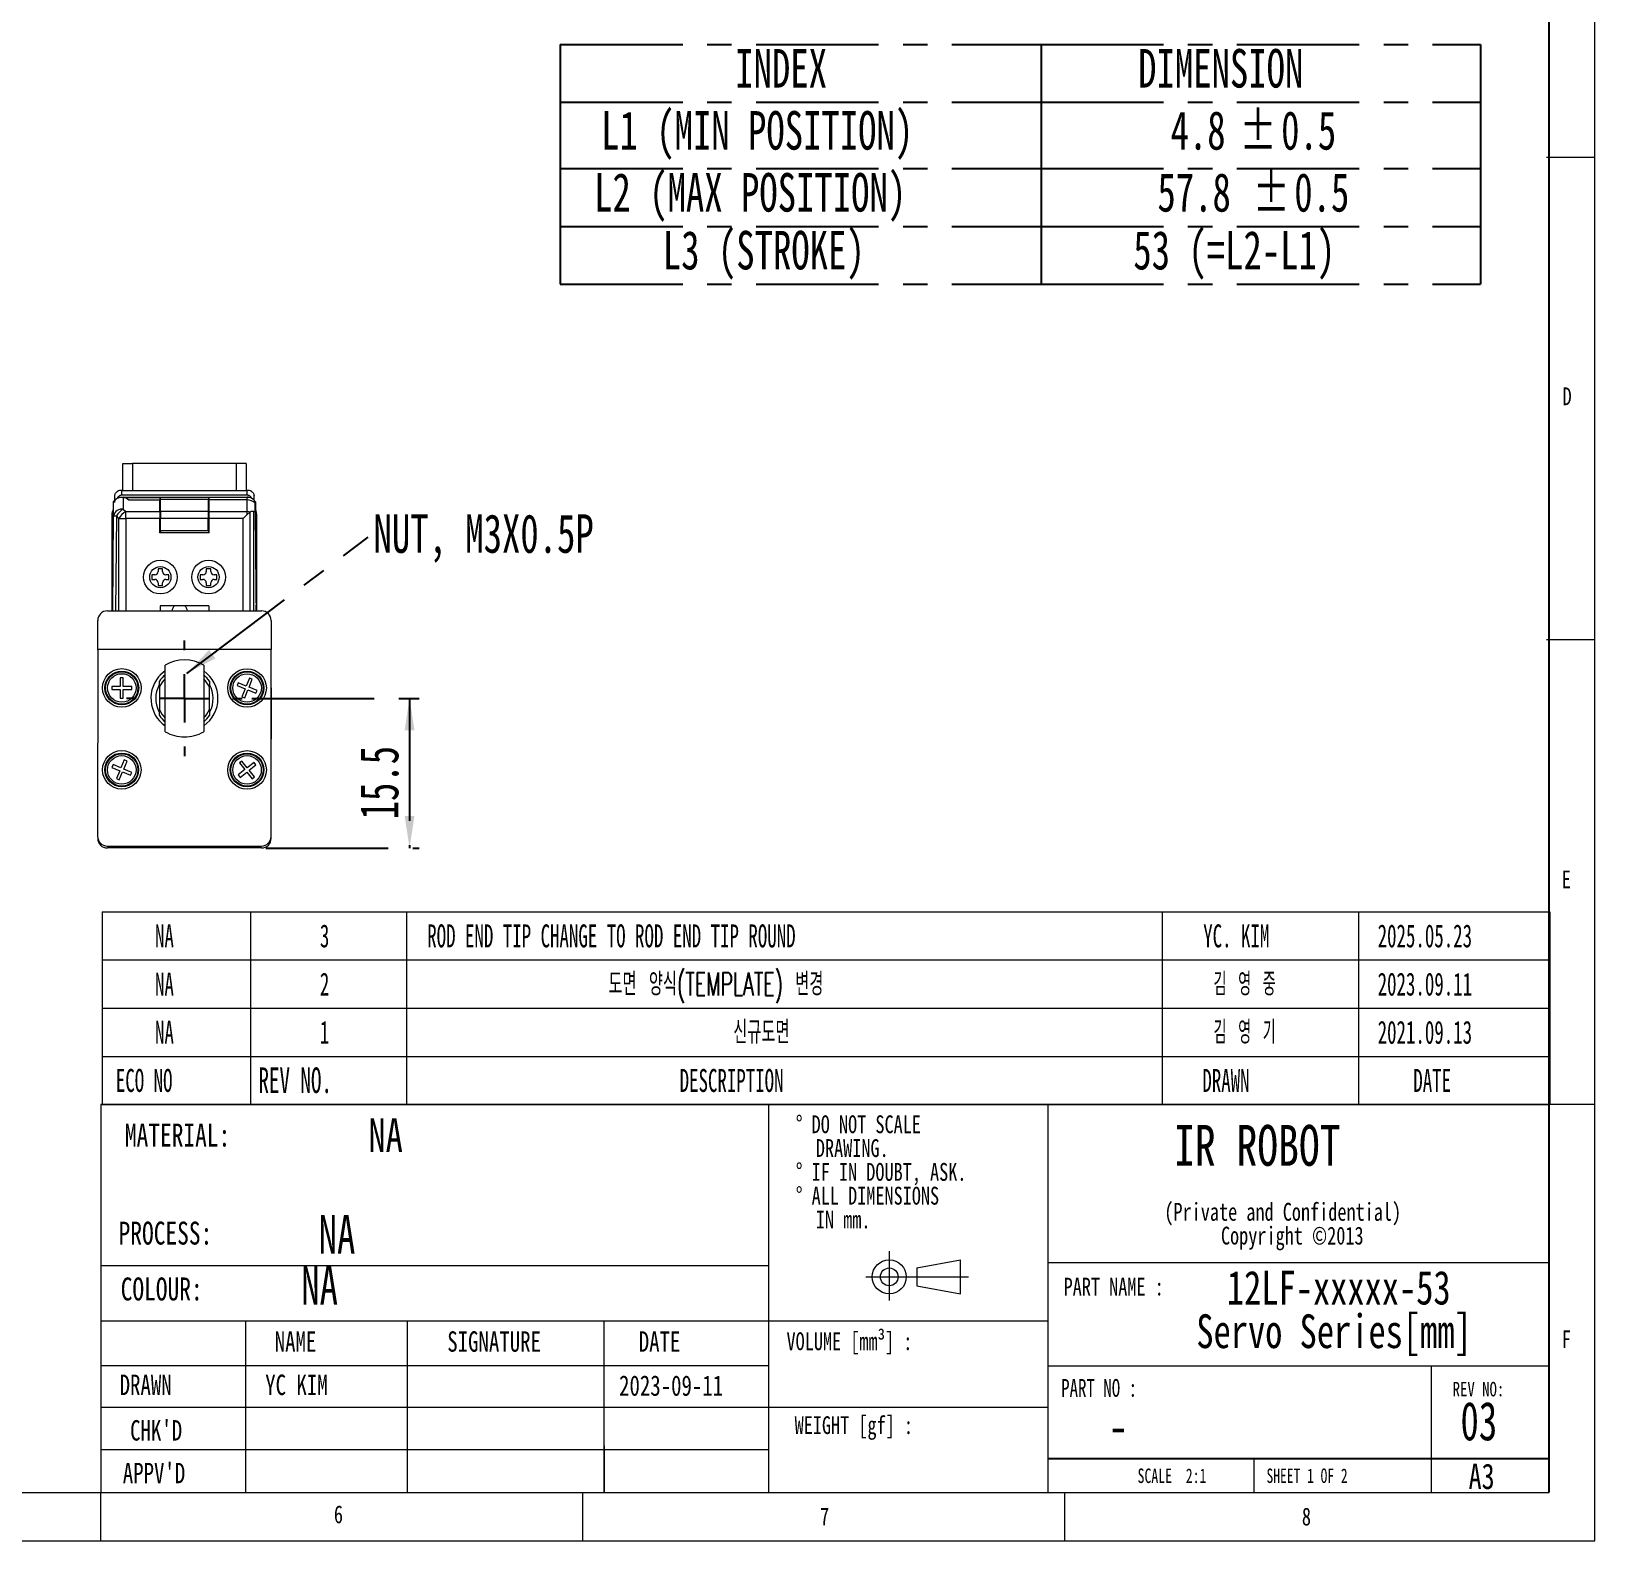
# Model space of a CAD drawing. Header units: millimetres. Extents: x 5 to 415, y 5 to 292.
# Drawn here: x 252.8 to 415, y 5 to 161.6 of the extents above; entities that cross this region are included whole.
import ezdxf

# ---------------------------------------------------------------- set-up
doc = ezdxf.new("R2010")
doc.units = ezdxf.units.MM
doc.linetypes.add('CENTERX2', pattern=[20.32, 12.7, -2.54, 2.54, -2.54])
doc.layers.add('CENTER_LINE', color=7, linetype='CENTERX2')
doc.layers.add('NOTES', color=7, linetype='Continuous')
doc.styles.add('SLDTEXTSTYLE0', font='TXT', dxfattribs={"width": 0.7})
doc.styles.add('SLDTEXTSTYLE3', font='TXT', dxfattribs={"width": 0.75})
doc.styles.add('SLDTEXTSTYLE4', font='TXT', dxfattribs={"width": 0.6875})
doc.styles.add('SLDTEXTSTYLE5', font='TXT', dxfattribs={"width": 0.694444})
doc.styles.add('SLDTEXTSTYLE6', font='TXT', dxfattribs={"width": 0.605})
doc.styles.add('SLDTEXTSTYLE7', font='TXT', dxfattribs={"width": 0.605, "bigfont": 'bigfont'})
doc.styles.add('SLDTEXTSTYLE8', font='TXT', dxfattribs={"width": 0.563, "bigfont": 'bigfont'})
doc.dimstyles.new('SLDDIMSTYLE4', dxfattribs={"dimtxt": 4, "dimasz": 3.302, "dimexe": 0, "dimexo": 0.0625, "dimgap": 1, "dimtad": 1, "dimdec": 1, "dimrnd": 1e-09, "dimzin": 12, "dimdsep": 46, "dimtxsty": 'SLDTEXTSTYLE0', "dimsah": 1, "dimcen": 0.09, "dimadec": 0, "dimazin": 3, "dimtfac": 1, "dimtdec": 1, "dimtofl": 0, "dimtmove": 0, "dimatfit": 3, "dimfxl": 1, "dimfrac": 2, "dimtolj": 1, "dimtzin": 12, "dimarcsym": 0})
doc.dimstyles.new('SLDDIMSTYLE6', dxfattribs={"dimtxt": 0.18, "dimasz": 3.302, "dimexe": 0, "dimexo": 0.0625, "dimgap": 0, "dimtad": 0, "dimtih": 1, "dimtoh": 1, "dimdec": 0, "dimrnd": 1e-09, "dimzin": 0, "dimdsep": 46, "dimtxsty": 'Standard', "dimsah": 1, "dimcen": 0.09, "dimadec": 0, "dimazin": 0, "dimtfac": 3.302, "dimtdec": 0, "dimtofl": 0, "dimtmove": 0, "dimatfit": 3, "dimfxl": 1, "dimfrac": 2, "dimtolj": 1, "dimtzin": 0, "dimarcsym": 0})

# ---------------------------------------------------------------- blocks, each defined once
blk = doc.blocks.new('SW_NOTE_0_3')
at = {"color": 0, "linetype": 'Continuous', "lineweight": 0, "char_height": 1.8521, "attachment_point": 2, "style": 'SLDTEXTSTYLE3'}
for s, insert in [('(Private and Confidential)', (15.4, 2.39)), ('Copyright ©2013', (16.39, -0.08))]:
    blk.add_mtext(s, dxfattribs=dict(at, insert=insert))
blk = doc.blocks.new('SW_NOTE_0_4')
at = {"color": 0, "linetype": 'Continuous', "lineweight": 0, "char_height": 3.5, "attachment_point": 2, "style": 'SLDTEXTSTYLE3'}
for s, insert in [('12LF-xxxxx-53', (14.16, 4.51)), ('Servo Series[mm]', (13.67, -0.01))]:
    blk.add_mtext(s, dxfattribs=dict(at, insert=insert))
blk = doc.blocks.new('SW_NOTE_0_5')
at = {"color": 0, "linetype": 'Continuous', "lineweight": 0, "attachment_point": 1, "style": 'SLDTEXTSTYLE3'}
for s, insert, char_height in [('%%d DO NOT SCALE', (0, 2.39), 1.8521), ('DRAWING.', (2.08, -0.08), 1.852), ('%%d IF IN DOUBT, ASK.', (0, -2.55), 1.8521), ('%%d ALL DIMENSIONS', (0, -5.02), 1.8521), ('IN mm.', (2.08, -7.49), 1.852)]:
    blk.add_mtext(s, dxfattribs=dict(at, insert=insert, char_height=char_height))
blk = doc.blocks.new('SW_TABLEANNOTATION_0')
at = {"layer": 'CENTER_LINE', "color": 0}
for p, q in [((0, 0), (0, -6)), ((0, 0), (49.88, 0)), ((49.88, 0), (49.88, -6)), ((49.88, 0), (95.48, 0)), ((95.48, 0), (95.48, -6)), ((0, -6), (0, -12.87)), ((0, -6), (49.88, -6)), ((49.88, -6), (49.88, -12.87)), ((49.88, -6), (95.48, -6)), ((95.48, -6), (95.48, -12.87)), ((0, -12.87), (0, -18.87)), ((0, -12.87), (49.88, -12.87)), ((49.88, -12.87), (49.88, -18.87)), ((49.88, -12.87), (95.48, -12.87)), ((95.48, -12.87), (95.48, -18.87)), ((0, -18.87), (0, -24.87)), ((0, -18.87), (49.88, -18.87)), ((49.88, -18.87), (49.88, -24.87)), ((49.88, -18.87), (95.48, -18.87)), ((95.48, -18.87), (95.48, -24.87)), ((0, -24.87), (49.88, -24.87)), ((49.88, -24.87), (95.48, -24.87))]:
    blk.add_line(p, q, dxfattribs=at)
at = {"layer": 'CENTER_LINE', "color": 0, "char_height": 4, "attachment_point": 1, "style": 'SLDTEXTSTYLE0'}
for s, insert in [('INDEX', (18.15, -0.47)), ('DIMENSION', (59.96, -0.47)), ('L1 (MIN POSITION)', (4.24, -6.91)), ('4.8', (63.32, -6.91)), ('%%p', (70.5, -6.91)), ('0.5', (74.8, -6.91)), ('L2 (MAX POSITION)', (3.51, -13.34)), ('%%p', (71.86, -13.34)), ('57.8', (61.96, -13.34)), ('0.5', (76.16, -13.34)), ('L3 (STROKE)', (10.64, -19.34)), ('53 (=L2-L1)', (59.46, -19.34))]:
    blk.add_mtext(s, dxfattribs=dict(at, insert=insert))
blk = doc.blocks.new('SW_TABLEANNOTATION_1')
at = {"color": 0, "linetype": 'Continuous', "lineweight": 18}
for p, q in [((0, 0), (0, -5)), ((0, 0), (15.39, 0)), ((15.39, 0), (15.39, -5)), ((15.39, 0), (31.57, 0)), ((31.57, 0), (31.57, -5)), ((31.57, 0), (109.99, 0)), ((109.99, 0), (109.99, -5)), ((109.99, 0), (130.36, 0)), ((130.36, 0), (130.36, -5)), ((130.36, 0), (150.24, 0)), ((150.24, 0), (150.24, -5)), ((0, -5), (0, -10)), ((0, -5), (15.39, -5)), ((15.39, -5), (15.39, -10)), ((15.39, -5), (31.57, -5)), ((31.57, -5), (31.57, -10)), ((31.57, -5), (109.99, -5)), ((109.99, -5), (109.99, -10)), ((109.99, -5), (130.36, -5)), ((130.36, -5), (130.36, -10)), ((130.36, -5), (150.24, -5)), ((150.24, -5), (150.24, -10)), ((0, -10), (0, -15)), ((0, -10), (15.39, -10)), ((15.39, -10), (15.39, -15)), ((15.39, -10), (31.57, -10)), ((31.57, -10), (31.57, -15)), ((31.57, -10), (109.99, -10)), ((109.99, -10), (109.99, -15)), ((109.99, -10), (130.36, -10)), ((130.36, -10), (130.36, -15)), ((130.36, -10), (150.24, -10)), ((150.24, -10), (150.24, -15)), ((0, -15), (0, -20)), ((0, -15), (15.39, -15)), ((15.39, -15), (15.39, -20)), ((15.39, -15), (31.57, -15)), ((31.57, -15), (31.57, -20)), ((31.57, -15), (109.99, -15)), ((109.99, -15), (109.99, -20)), ((109.99, -15), (130.36, -15)), ((130.36, -15), (130.36, -20)), ((130.36, -15), (150.24, -15)), ((150.24, -15), (150.24, -20)), ((0, -20), (15.39, -20)), ((15.39, -20), (31.57, -20)), ((31.57, -20), (109.99, -20)), ((109.99, -20), (130.36, -20)), ((130.36, -20), (150.24, -20))]:
    blk.add_line(p, q, dxfattribs=at)
at = {"color": 0, "linetype": 'Continuous', "lineweight": 0, "attachment_point": 1}
for s, insert, char_height, style in [('NA', (5.49, -1.31), 2.381, 'SLDTEXTSTYLE6'), ('3', (22.6, -1.31), 2.38, 'SLDTEXTSTYLE6'), ('ROD END TIP CHANGE TO ROD END TIP ROUND', (33.74, -1.31), 2.3813, 'SLDTEXTSTYLE6'), ('YC. KIM', (114.26, -1.31), 2.381, 'SLDTEXTSTYLE6'), ('2025.05.23', (132.36, -1.31), 2.381, 'SLDTEXTSTYLE6'), ('NA', (5.49, -6.31), 2.381, 'SLDTEXTSTYLE6'), ('2', (22.6, -6.31), 2.38, 'SLDTEXTSTYLE6'), ('도면 양식(TEMPLATE) 변경', (52.54, -6.31), 2.3813, 'SLDTEXTSTYLE7'), ('김 영 중', (115.33, -6.31), 2.381, 'SLDTEXTSTYLE8'), ('2023.09.11', (132.36, -6.31), 2.381, 'SLDTEXTSTYLE6'), ('NA', (5.49, -11.31), 2.381, 'SLDTEXTSTYLE6'), ('신규도면', (65.5, -11.31), 2.381, 'SLDTEXTSTYLE7'), ('김 영 기', (115.33, -11.31), 2.381, 'SLDTEXTSTYLE8'), ('2021.09.13', (132.36, -11.31), 2.381, 'SLDTEXTSTYLE6'), ('1', (22.6, -11.31), 2.38, 'SLDTEXTSTYLE6'), ('REV NO.', (16.23, -16.15), 2.646, 'SLDTEXTSTYLE6'), ('ECO NO', (1.43, -16.31), 2.381, 'SLDTEXTSTYLE6'), ('DESCRIPTION', (59.93, -16.31), 2.3813, 'SLDTEXTSTYLE6'), ('DRAWN', (114.17, -16.31), 2.381, 'SLDTEXTSTYLE6'), ('DATE', (136.06, -16.31), 2.381, 'SLDTEXTSTYLE6')]:
    blk.add_mtext(s, dxfattribs=dict(at, insert=insert, char_height=char_height, style=style))
blk = doc.blocks.new('_D_32')
at = {"layer": 'CENTER_LINE'}
for p, q in [((275.66, 92.39), (293.02, 92.39)), ((292.02, 92.39), (292.02, 76.87)), ((277.11, 76.87), (293.02, 76.87))]:
    blk.add_line(p, q, dxfattribs=at)
for points in [[(292.02, 92.39), (291.51, 89.09), (292.53, 89.09)], [(292.02, 76.87), (292.53, 80.18), (291.51, 80.18)]]:
    blk.add_solid(points, dxfattribs=at)
at = {"layer": 'CENTER_LINE', "insert": (286.86, 79.84), "char_height": 4, "attachment_point": 1, "rotation": 90, "style": 'SLDTEXTSTYLE0'}
blk.add_mtext('15.5', dxfattribs=at)
blk = doc.blocks.new('SW_NOTE_0_9')
at = {"layer": 'CENTER_LINE', "color": 0, "insert": (0.55, 2.36), "char_height": 4, "attachment_point": 1, "style": 'SLDTEXTSTYLE0'}
blk.add_mtext('NUT, M3X0.5P', dxfattribs=at)
blk = doc.blocks.new('SW_CENTERMARKSYMBOL_10')
at = {"layer": 'CENTER_LINE', "color": 0}
for p, q in [((0, 5), (0, 6)), ((0, 0), (0, 2.5)), ((-5, 0), (-6, 0)), ((0, 0), (-2.5, 0)), ((0, 0), (0, -2.5)), ((0, 0), (2.5, 0)), ((5, 0), (6, 0)), ((0, -5), (0, -6))]:
    blk.add_line(p, q, dxfattribs=at)

msp = doc.modelspace()

# ---------------------------------------------------------------- linework, layer by layer
at = {"color": 7, "linetype": 'Continuous', "lineweight": 18}
for p, q in [((415, 5), (415, 292)), ((415, 148.5), (410, 148.5)), ((262.261, 113.975), (262.261, 116.775)), ((274.061, 116.775), (263.261, 116.775)), ((275.061, 116.775), (275.061, 113.975)), ((262.161, 113.476), (262.161, 113.976)), ((262.161, 113.975), (275.161, 113.975)), ((275.161, 113.476), (275.161, 113.975)), ((261.196, 101.473), (261.294, 112.775)), ((261.314, 111.331), (261.314, 112.808)), ((275.161, 113.476), (262.161, 113.476)), ((262.161, 113.275), (275.161, 113.275)), ((262.161, 113.275), (266.111, 113.275)), ((262.314, 113.264), (262.314, 112.029)), ((262.314, 112.029), (262.575, 111.768)), ((262.381, 113.251), (266.111, 113.251)), ((266.111, 112.958), (262.892, 112.958)), ((266.111, 113.251), (266.111, 113.275)), ((266.111, 113.251), (266.111, 112.958)), ((266.111, 111.768), (266.111, 112.958)), ((266.161, 112.719), (266.111, 112.719)), ((266.161, 112.675), (266.111, 112.675)), ((266.183, 113.275), (266.161, 113.232)), ((266.161, 112.675), (266.161, 113.232)), ((266.161, 113.232), (266.165, 113.224)), ((266.161, 110.868), (266.161, 112.675)), ((271.157, 113.224), (266.165, 113.224)), ((266.18, 111.768), (266.169, 113.019)), ((271.153, 113.019), (266.169, 113.019)), ((266.183, 113.275), (271.139, 113.275)), ((271.139, 113.275), (271.161, 113.232)), ((271.142, 111.768), (271.153, 113.019)), ((271.161, 113.232), (271.157, 113.224)), ((271.161, 113.232), (271.161, 112.675)), ((271.161, 112.719), (271.211, 112.719)), ((271.161, 110.868), (271.161, 112.675)), ((271.161, 112.675), (271.211, 112.675)), ((271.211, 113.275), (275.161, 113.275)), ((271.211, 113.249), (271.211, 113.275)), ((275.161, 113.249), (271.211, 113.249)), ((271.211, 112.983), (271.211, 113.249)), ((275.161, 112.983), (271.211, 112.983)), ((271.211, 111.768), (271.211, 112.983)), ((275.161, 112.983), (275.161, 113.249)), ((275.161, 111.768), (275.161, 112.983)), ((275.89, 112.959), (275.89, 112.975)), ((276.001, 111.7), (276.001, 112.659)), ((276.027, 112.775), (276.126, 101.473)), ((261.161, 101.473), (261.161, 111.475)), ((261.868, 111.061), (261.607, 111.322)), ((261.868, 111.061), (262.575, 111.061)), ((262.575, 111.061), (262.575, 111.768)), ((262.575, 111.768), (266.111, 111.768)), ((266.111, 111.061), (262.575, 111.061)), ((266.111, 111.768), (266.111, 111.061)), ((266.111, 109.575), (266.111, 111.061)), ((266.161, 110.868), (266.111, 110.868)), ((266.166, 110.275), (266.161, 110.868)), ((271.142, 111.768), (266.18, 111.768)), ((271.139, 111.061), (266.182, 111.061)), ((266.182, 109.775), (266.182, 111.061)), ((271.139, 109.775), (271.139, 111.061)), ((271.156, 110.275), (271.161, 110.868)), ((271.161, 110.868), (271.211, 110.868)), ((271.211, 111.768), (275.161, 111.768)), ((271.211, 111.061), (271.211, 111.768)), ((274.747, 111.061), (271.211, 111.061)), ((271.211, 109.575), (271.211, 111.061)), ((274.747, 111.061), (275.161, 111.475)), ((275.161, 111.475), (275.161, 111.768)), ((276.161, 101.473), (276.161, 111.475)), ((266.169, 110.275), (266.111, 110.275)), ((266.169, 109.775), (266.111, 109.775)), ((271.211, 109.575), (266.111, 109.575)), ((266.164, 109.775), (266.164, 109.575)), ((266.169, 109.775), (266.169, 110.275)), ((266.173, 109.775), (266.173, 109.575)), ((266.182, 109.775), (266.173, 109.775)), ((271.139, 109.775), (266.182, 109.775)), ((271.139, 109.775), (271.149, 109.775)), ((271.149, 109.775), (271.149, 109.575)), ((271.152, 109.775), (271.152, 110.275)), ((271.152, 110.275), (271.211, 110.275)), ((271.152, 109.775), (271.211, 109.775)), ((271.157, 109.775), (271.157, 109.575)), ((266.394, 105.85), (265.927, 105.85)), ((265.927, 105.85), (265.927, 105.559)), ((266.394, 105.559), (266.394, 105.85)), ((270.927, 105.85), (270.927, 105.559)), ((271.394, 105.85), (270.927, 105.85)), ((271.394, 105.559), (271.394, 105.85)), ((265.286, 105.209), (265.286, 104.742)), ((265.577, 105.209), (265.286, 105.209)), ((265.286, 104.742), (265.577, 104.742)), ((265.927, 104.392), (265.927, 104.1)), ((265.927, 104.1), (266.394, 104.1)), ((266.394, 104.1), (266.394, 104.392)), ((267.036, 105.209), (266.744, 105.209)), ((266.744, 104.742), (267.036, 104.742)), ((267.036, 104.742), (267.036, 105.209)), ((270.286, 105.209), (270.286, 104.742)), ((270.577, 105.209), (270.286, 105.209)), ((270.286, 104.742), (270.577, 104.742)), ((270.927, 104.392), (270.927, 104.1)), ((270.927, 104.1), (271.394, 104.1)), ((271.394, 104.1), (271.394, 104.392)), ((272.036, 105.209), (271.744, 105.209)), ((271.744, 104.742), (272.036, 104.742)), ((272.036, 104.742), (272.036, 105.209)), ((260.661, 101.473), (276.661, 101.473)), ((271.186, 102), (266.136, 102)), ((266.136, 102), (266.136, 101.473)), ((271.186, 102), (271.186, 101.473)), ((259.661, 97.473), (259.661, 100.473)), ((277.661, 100.473), (277.661, 97.473)), ((259.662, 97.478), (259.655, 78.078)), ((259.662, 97.473), (259.661, 97.473)), ((259.661, 97.473), (259.661, 93.476)), ((277.662, 97.472), (259.662, 97.478)), ((277.661, 97.473), (275.161, 97.473)), ((277.655, 78.072), (277.662, 97.472)), ((277.661, 97.473), (277.661, 97.472)), ((410, 98.5), (415, 98.5)), ((266.661, 88.929), (266.661, 95.857)), ((270.661, 95.857), (270.661, 92.393)), ((262.318, 94.528), (262.003, 94.528)), ((262.003, 94.528), (262.003, 93.635)), ((262.318, 93.635), (262.318, 94.528)), ((266.055, 93.56), (266.055, 94.172)), ((266.661, 95.241), (266.246, 94.899)), ((271.255, 94.172), (271.255, 93.56)), ((275.408, 94.506), (275.074, 93.678)), ((275.366, 93.56), (275.7, 94.388)), ((275.7, 94.388), (275.408, 94.506)), ((262.003, 93.635), (261.111, 93.635)), ((261.111, 93.635), (261.111, 93.32)), ((261.111, 93.32), (262.003, 93.32)), ((262.003, 93.32), (262.003, 92.428)), ((263.211, 93.635), (262.318, 93.635)), ((262.318, 92.428), (262.318, 93.32)), ((262.318, 93.32), (263.211, 93.32)), ((263.211, 93.32), (263.211, 93.635)), ((266.055, 93.56), (266.055, 91.226)), ((271.255, 91.226), (271.255, 93.56)), ((274.246, 94.013), (274.128, 93.721)), ((274.128, 93.721), (274.956, 93.386)), ((275.074, 93.678), (274.246, 94.013)), ((274.956, 93.386), (274.621, 92.559)), ((274.621, 92.559), (274.913, 92.441)), ((274.913, 92.441), (275.248, 93.268)), ((275.248, 93.268), (276.075, 92.933)), ((276.193, 93.226), (275.366, 93.56)), ((276.075, 92.933), (276.193, 93.226)), ((277.661, 93.473), (277.661, 88.173)), ((262.003, 92.428), (262.318, 92.428)), ((265.344, 91.273), (265.366, 91.273)), ((266.055, 90.615), (266.055, 91.226)), ((270.661, 92.393), (270.661, 88.929)), ((271.255, 91.226), (271.255, 90.615)), ((271.956, 91.273), (271.976, 91.273)), ((277.659, 88.173), (277.661, 88.173)), ((277.661, 77.873), (277.661, 88.173)), ((262.413, 86.008), (262.072, 85.183)), ((262.704, 85.888), (262.413, 86.008)), ((261.248, 85.524), (261.127, 85.233)), ((261.127, 85.233), (261.952, 84.892)), ((262.072, 85.183), (261.248, 85.524)), ((261.952, 84.892), (261.611, 84.067)), ((261.902, 83.947), (262.243, 84.772)), ((262.243, 84.772), (263.068, 84.431)), ((262.364, 85.063), (262.704, 85.888)), ((263.188, 84.722), (262.364, 85.063)), ((263.068, 84.431), (263.188, 84.722)), ((274.937, 85), (274.235, 84.448)), ((274.235, 84.448), (274.43, 84.2)), ((274.632, 85.896), (274.385, 85.701)), ((274.385, 85.701), (274.937, 85)), ((274.43, 84.2), (275.132, 84.752)), ((275.184, 85.194), (274.632, 85.896)), ((275.132, 84.752), (275.684, 84.051)), ((275.885, 85.746), (275.184, 85.194)), ((275.379, 84.947), (276.08, 85.499)), ((275.931, 84.246), (275.379, 84.947)), ((276.08, 85.499), (275.885, 85.746)), ((261.611, 84.067), (261.902, 83.947)), ((275.684, 84.051), (275.931, 84.246)), ((259.661, 77.976), (259.661, 77.873)), ((260.655, 77.078), (276.655, 77.073)), ((261.161, 76.873), (260.661, 76.873)), ((261.161, 76.873), (261.161, 77.078)), ((261.211, 76.873), (261.161, 76.873)), ((261.211, 76.873), (261.211, 77.078)), ((261.711, 76.873), (261.211, 76.873)), ((275.611, 76.873), (261.711, 76.873)), ((276.111, 76.873), (275.611, 76.873)), ((276.111, 76.873), (276.111, 77.073)), ((276.161, 76.873), (276.111, 76.873)), ((276.161, 76.873), (276.161, 77.073)), ((276.661, 76.873), (276.161, 76.873)), ((260, 50.271), (260, 10)), ((415, 50.271), (260, 50.271)), ((329.265, 50.271), (329.265, 10)), ((358.254, 50.271), (358.254, 10)), ((344.668, 33.297), (349.181, 34.143)), ((349.181, 30.608), (349.181, 34.143)), ((260, 33.55), (329.265, 33.55)), ((344.668, 33.297), (344.668, 31.454)), ((410.25, 33.844), (358.254, 33.844)), ((344.668, 31.454), (349.181, 30.608)), ((275.001, 27.796), (275.001, 10)), ((291.778, 27.796), (291.778, 10)), ((312.217, 10), (312.217, 27.796)), ((329.265, 23.158), (260, 23.158)), ((398.074, 10), (398.074, 23.123)), ((358.254, 18.822), (260, 18.822)), ((312.217, 14.859), (312.217, 10)), ((260, 14.481), (329.265, 14.481)), ((379.611, 13.419), (379.611, 10)), ((10, 10), (410.25, 10)), ((260, 5), (260, 10)), ((310, 5), (310, 10)), ((360, 5), (360, 10)), ((5, 5), (415, 5))]:
    msp.add_line(p, q, dxfattribs=at)
at = {"color": 8, "linetype": 'Continuous', "lineweight": 18}
for p, q in [((263.261, 116.775), (263.261, 113.975)), ((274.061, 113.975), (274.061, 116.775)), ((275.875, 112.975), (275.89, 112.975)), ((261.228, 101.473), (261.314, 111.331)), ((261.607, 111.322), (261.52, 101.473)), ((261.868, 101.473), (261.868, 111.061)), ((262.575, 111.061), (262.575, 101.473)), ((274.747, 101.473), (274.747, 111.061)), ((275.454, 111.705), (275.454, 101.473)), ((275.868, 101.473), (275.868, 111.768)), ((261.711, 76.873), (261.711, 77.078)), ((275.611, 76.873), (275.611, 77.073))]:
    msp.add_line(p, q, dxfattribs=at)
at = {"color": 7, "linetype": 'CENTERX2', "lineweight": 18}
for p, q in [((341.798, 35.054), (341.798, 29.936)), ((339.361, 32.376), (350.023, 32.376))]:
    msp.add_line(p, q, dxfattribs=at)
at = {"color": 7, "linetype": 'Continuous', "lineweight": 18, "flags": 128}
msp.add_lwpolyline([(266.148, 94.83), (266.451, 95.108), (266.661, 95.266)], dxfattribs=at)
at = {"color": 7, "linetype": 'Continuous', "lineweight": 18}
for centre, radius in [((266.161, 104.975), 1.75), ((266.161, 104.975), 1.1), ((271.161, 104.975), 1.75), ((271.161, 104.975), 1.1), ((262.161, 93.478), 2), ((262.161, 93.478), 1.75), ((262.161, 93.478), 1.678), ((262.161, 93.478), 1.479), ((275.161, 93.473), 2), ((275.161, 93.473), 1.75), ((275.161, 93.473), 1.678), ((275.161, 93.473), 1.479), ((262.158, 84.978), 2), ((262.158, 84.978), 1.75), ((262.158, 84.978), 1.678), ((262.158, 84.978), 1.479), ((275.158, 84.973), 2), ((275.158, 84.973), 1.75), ((275.158, 84.973), 1.678), ((275.158, 84.973), 1.479), ((341.798, 32.376), 1.767), ((341.798, 32.376), 0.922)]:
    msp.add_circle(centre, radius, dxfattribs=at)
for centre, radius, start, end in [((275.161, 112.975), 1, 63.69863, 90), ((262.161, 112.275), 1, 147.81989, 150.05281), ((262.191, 111.14), 0.897, 82.12722, 167.73628), ((263.067, 110.569), 1.642, 117.27378, 152.72622), ((262.161, 112.275), 1, 43.04269, 81.16753), ((275.161, 112.275), 1, 82.48354, 90), ((275.161, 112.275), 1, 77.34027, 90), ((275.202, 111.838), 1.146, 45.82364, 92.07245), ((275.161, 112.275), 1, 32.66721, 77.34027), ((275.161, 112.275), 1, 29.94719, 32.66721), ((275.161, 111.475), 1, 0, 29.12304), ((261.614, 116.455), 5.133, 266.658, 269.92808), ((263.327, 110.309), 1.642, 117.27378, 152.72622), ((275.163, 110.39), 1.378, 76.08614, 90.07918), ((275.687, 111.343), 0.43, 116.60592, 122.80643), ((265.577, 105.559), 0.35, 270, 0), ((266.744, 105.559), 0.35, 180, 270), ((270.577, 105.559), 0.35, 270, 0), ((271.744, 105.559), 0.35, 180, 270), ((265.577, 104.392), 0.35, 0, 90), ((266.744, 104.392), 0.35, 90, 180), ((270.577, 104.392), 0.35, 0, 90), ((271.744, 104.392), 0.35, 90, 180), ((260.661, 100.473), 1, 90, 180), ((268.165, 101.42), 0.8, 133.44276, 176.15994), ((268.165, 101.42), 0.8, 3.84006, 46.55724), ((276.661, 100.473), 1, 0, 90), ((268.661, 92.393), 4, 60, 120), ((268.661, 92.393), 3.48, 133.94643, 234.92049), ((268.655, 92.393), 3.15, 129.27262, 145.62874), ((268.655, 92.393), 2.85, 134.39843, 155.82246), ((268.661, 92.393), 3.48, 305.07951, 54.92049), ((268.655, 92.393), 3.15, 34.37126, 50.44414), ((268.655, 92.393), 2.85, 24.17754, 45.26208), ((268.661, 92.393), 2.98, 151.82266, 207.21237), ((268.661, 92.393), 2.98, 332.27794, 28.62284), ((268.655, 92.393), 2.85, 204.17754, 225.60157), ((268.655, 92.393), 2.85, 314.73792, 335.82246), ((268.655, 92.393), 3.15, 214.37126, 230.72738), ((268.655, 92.393), 3.15, 309.55586, 325.62874), ((268.661, 92.393), 4, 240, 270), ((268.661, 92.393), 4, 270, 300), ((260.655, 78.078), 1, 179.98051, 269.98051), ((260.661, 77.873), 1, 180, 270), ((276.655, 78.073), 1, 269.98051, 359.98051), ((276.661, 77.873), 1, 270, 0)]:
    msp.add_arc(centre, radius, start, end, dxfattribs=at)
for centre, major_axis, ratio, start_param, end_param in [((275.161, 110.061), (0.707, 1.707), 0.4142136, 0, 0.4455613), ((275.161, 111.475), (1, 0), 0.4142136, 0.5738261, 0.7853982), ((275.161, 208.478), (-1, 114.593), 0.0000761, 2.5764929, 2.77517), ((276.117, 99.975), (-0.018, 2.1), 0.0087265, 5.5063709, 7.046704)]:
    msp.add_ellipse(centre, major_axis=major_axis, ratio=ratio, start_param=start_param, end_param=end_param, dxfattribs=at)
for points in [[(262.261, 116.775), (262.276, 116.775), (262.306, 116.775), (262.537, 116.775), (262.868, 116.775), (263.13, 116.775), (263.261, 116.775)], [(275.061, 116.775), (275.046, 116.775), (275.016, 116.775), (274.784, 116.775), (274.454, 116.775), (274.192, 116.775), (274.061, 116.775)], [(261.427, 112.726), (261.431, 112.771), (261.44, 112.859), (261.496, 112.982), (261.58, 113.088), (261.655, 113.136), (261.693, 113.159)]]:
    msp.add_open_spline(points, degree=3, dxfattribs=at)
for points, knots in [([(261.439, 113.432), (261.444, 113.478), (261.452, 113.568), (261.512, 113.695), (261.6, 113.802), (261.679, 113.849), (261.718, 113.872)], [0, 0, 0, 0, 0.268398, 0.5221781, 0.7647473, 1, 1, 1, 1]), ([(262.161, 113.976), (262.084, 113.971), (261.93, 113.962), (261.788, 113.902), (261.718, 113.872)], [0, 0, 0, 0, 0.5000079, 1, 1, 1, 1]), ([(275.604, 113.872), (275.648, 113.845), (275.736, 113.791), (275.828, 113.665), (275.875, 113.541), (275.88, 113.463), (275.882, 113.432)], [0, 0, 0, 0, 0.2705008, 0.5406399, 0.8204463, 1, 1, 1, 1]), ([(261.161, 111.475), (261.166, 111.564), (261.177, 111.732), (261.252, 111.884), (261.287, 111.956)], [0, 0, 0, 0, 0.5227521, 1, 1, 1, 1]), ([(261.314, 112.808), (261.318, 112.814), (261.326, 112.827), (261.408, 112.942), (261.567, 113.093), (261.81, 113.227), (262.074, 113.287), (262.249, 113.27), (262.314, 113.264)], [0, 0, 0, 0, 0.15407221, 0.30920669, 0.48833471, 0.67150156, 0.87823079, 1, 1, 1, 1]), ([(261.431, 112.975), (261.433, 113.052), (261.435, 113.212), (261.438, 113.357), (261.439, 113.432)], [0, 0, 0, 0, 0.4793147, 1, 1, 1, 1]), ([(262.161, 113.476), (262.111, 113.471), (262.011, 113.463), (261.876, 113.395), (261.763, 113.294), (261.718, 113.205), (261.695, 113.16)], [0, 0, 0, 0, 0.2498829, 0.4998439, 0.7498829, 1, 1, 1, 1]), ([(266.169, 113.019), (266.168, 113.083), (266.167, 113.199), (266.165, 113.216), (266.165, 113.224)], [0, 0, 0, 0, 0.557681, 1, 1, 1, 1]), ([(271.157, 113.224), (271.156, 113.211), (271.154, 113.189), (271.153, 113.071), (271.153, 113.019)], [0, 0, 0, 0, 0.5576818, 1, 1, 1, 1]), ([(275.626, 113.16), (275.604, 113.205), (275.559, 113.294), (275.446, 113.395), (275.31, 113.463), (275.211, 113.471), (275.161, 113.476)], [0, 0, 0, 0, 0.2501171, 0.5001561, 0.7501171, 1, 1, 1, 1]), ([(275.38, 113.251), (275.378, 113.251), (275.375, 113.251), (275.34, 113.25), (275.287, 113.249), (275.223, 113.249), (275.18, 113.249), (275.161, 113.249)], [0, 0, 0, 0, 0.20952931, 0.41905862, 0.62858793, 0.83811724, 1, 1, 1, 1]), ([(275.89, 112.975), (275.889, 113.048), (275.886, 113.208), (275.884, 113.353), (275.882, 113.432)], [0, 0, 0, 0, 0.4520547, 1, 1, 1, 1]), ([(276.003, 112.815), (276.002, 112.814), (276.002, 112.811), (276.001, 112.773), (276.001, 112.716), (276.001, 112.667), (276.001, 112.659)], [0, 0, 0, 0, 0.23875093, 0.50244867, 0.92376914, 1, 1, 1, 1]), ([(266.18, 111.768), (266.181, 111.652), (266.182, 111.444), (266.182, 111.179), (266.182, 111.061)], [0, 0, 0, 0, 0.557568, 1, 1, 1, 1]), ([(271.142, 111.768), (271.141, 111.652), (271.139, 111.444), (271.139, 111.179), (271.139, 111.061)], [0, 0, 0, 0, 0.55756799, 1, 1, 1, 1]), ([(275.454, 111.705), (275.379, 111.655), (275.281, 111.59), (275.184, 111.497), (275.161, 111.475)], [0, 0, 0, 0, 0.7656173, 1, 1, 1, 1])]:
    msp.add_open_spline(points, degree=3, knots=knots, dxfattribs=at)
at = {"layer": 'NOTES', "color": 7}
for p, q in [((410.25, 287), (410.25, 10)), ((410.25, 13.496), (358.254, 13.496))]:
    msp.add_line(p, q, dxfattribs=at)
at = {"layer": 'NOTES', "color": 7, "linetype": 'Continuous', "lineweight": 18}
for p, q in [((260, 27.801), (358.254, 27.801)), ((410.25, 23.123), (358.254, 23.123))]:
    msp.add_line(p, q, dxfattribs=at)

# ---------------------------------------------------------------- block references
at = {"color": 7, "linetype": 'Continuous', "lineweight": 0}
for name, p in [('SW_TABLEANNOTATION_1', (260.115, 70.255)), ('SW_NOTE_0_5', (332.098, 46.744)), ('SW_NOTE_0_3', (367.225, 37.663)), ('SW_NOTE_0_4', (374.279, 28.497))]:
    msp.add_blockref(name, p, dxfattribs=at)
at = {"layer": 'CENTER_LINE'}
for name, p in [('SW_TABLEANNOTATION_0', (307.662, 160.238)), ('SW_NOTE_0_9', (287.728, 109.136)), ('SW_CENTERMARKSYMBOL_10', (268.66, 92.393))]:
    msp.add_blockref(name, p, dxfattribs=at)

# ---------------------------------------------------------------- texts
at = {"color": 7, "linetype": 'Continuous', "lineweight": 0}
for s, insert, char_height, attachment_point, style in [('D', (411.667, 124.668), 1.852, 1, 'SLDTEXTSTYLE3'), ('E', (411.586, 74.537), 1.852, 1, 'SLDTEXTSTYLE3'), ('NA', (289.535, 48.832), 3.5, 2, 'SLDTEXTSTYLE3'), ('MATERIAL:', (262.479, 48.278), 2.3813, 1, 'SLDTEXTSTYLE3'), ('PROCESS:', (261.829, 38.108), 2.3813, 1, 'SLDTEXTSTYLE3'), ('PART NAME :', (359.887, 32.29), 1.85208, 1, 'SLDTEXTSTYLE3'), ('NAME', (278.027, 26.726), 2.1167, 1, 'SLDTEXTSTYLE3'), ('SIGNATURE', (295.935, 26.726), 2.1167, 1, 'SLDTEXTSTYLE3'), ('DATE', (315.804, 26.726), 2.1167, 1, 'SLDTEXTSTYLE3'), ('VOLUME [mm³] :', (331.133, 26.622), 1.85208, 1, 'SLDTEXTSTYLE3'), ('DRAWN', (261.937, 22.233), 2.1167, 1, 'SLDTEXTSTYLE3'), ('2023-09-11', (313.76, 22.154), 2.1167, 1, 'SLDTEXTSTYLE3'), ('REV NO:', (400.257, 21.476), 1.5, 1, 'SLDTEXTSTYLE3'), ("CHK'D", (263.024, 17.51), 2.1167, 1, 'SLDTEXTSTYLE3'), ('-', (365.556, 18.906), 4, 2, 'SLDTEXTSTYLE3'), ("APPV'D", (262.263, 13.079), 2.1167, 1, 'SLDTEXTSTYLE3'), ('A3', (401.912, 13.007), 2.6458, 1, 'SLDTEXTSTYLE3'), ('SCALE  2:1', (367.564, 12.491), 1.5, 1, 'SLDTEXTSTYLE0'), ('SHEET 1 OF 2', (380.942, 12.491), 1.5, 1, 'SLDTEXTSTYLE4')]:
    msp.add_mtext(s, dxfattribs=dict(at, insert=insert, char_height=char_height, attachment_point=attachment_point, style=style))
at = {"layer": 'CENTER_LINE', "char_height": 4, "attachment_point": 1, "style": 'SLDTEXTSTYLE0'}
for s, insert in [('NA', (282.586, 38.782)), ('NA', (280.782, 33.508)), ('03', (401.069, 19.417))]:
    msp.add_mtext(s, dxfattribs=dict(at, insert=insert))
at = {"layer": 'NOTES', "attachment_point": 1}
for s, insert, char_height, style in [('IR ROBOT', (371.345, 48.136), 4.2333, 'SLDTEXTSTYLE3'), ('COLOUR:', (262.046, 32.312), 2.3813, 'SLDTEXTSTYLE3'), ('F', (411.586, 26.839), 1.852, 'SLDTEXTSTYLE3'), ('YC KIM', (277.042, 22.233), 2.1167, 'SLDTEXTSTYLE3'), ('PART NO :', (359.636, 21.78), 1.8521, 'SLDTEXTSTYLE5'), ('WEIGHT [gf] :', (331.976, 17.919), 1.85208, 'SLDTEXTSTYLE3'), ('6', (284.167, 8.668), 1.852, 'SLDTEXTSTYLE3'), ('7', (334.613, 8.434), 1.852, 'SLDTEXTSTYLE3'), ('8', (384.613, 8.434), 1.852, 'SLDTEXTSTYLE3')]:
    msp.add_mtext(s, dxfattribs=dict(at, insert=insert, char_height=char_height, style=style))

# ---------------------------------------------------------------- dimensions: what is measured, and where the dimension line sits
at = {"layer": 'CENTER_LINE'}
dim = msp.add_linear_dim(base=(292.018, 76.873), p1=(274.66, 92.393), p2=(276.111, 76.873), angle=90, dimstyle='SLDDIMSTYLE4', dxfattribs=at)
dim.commit()
dim.dimension.update_dxf_attribs({"geometry": '_D_32', "text_midpoint": (292.018, 84.633), "dimtype": 160})

# ---------------------------------------------------------------- leaders
msp.add_leader([(268.902, 94.993), (287.728, 109.136)], dimstyle='SLDDIMSTYLE6', dxfattribs=at)

doc.saveas('drawing.dxf')
